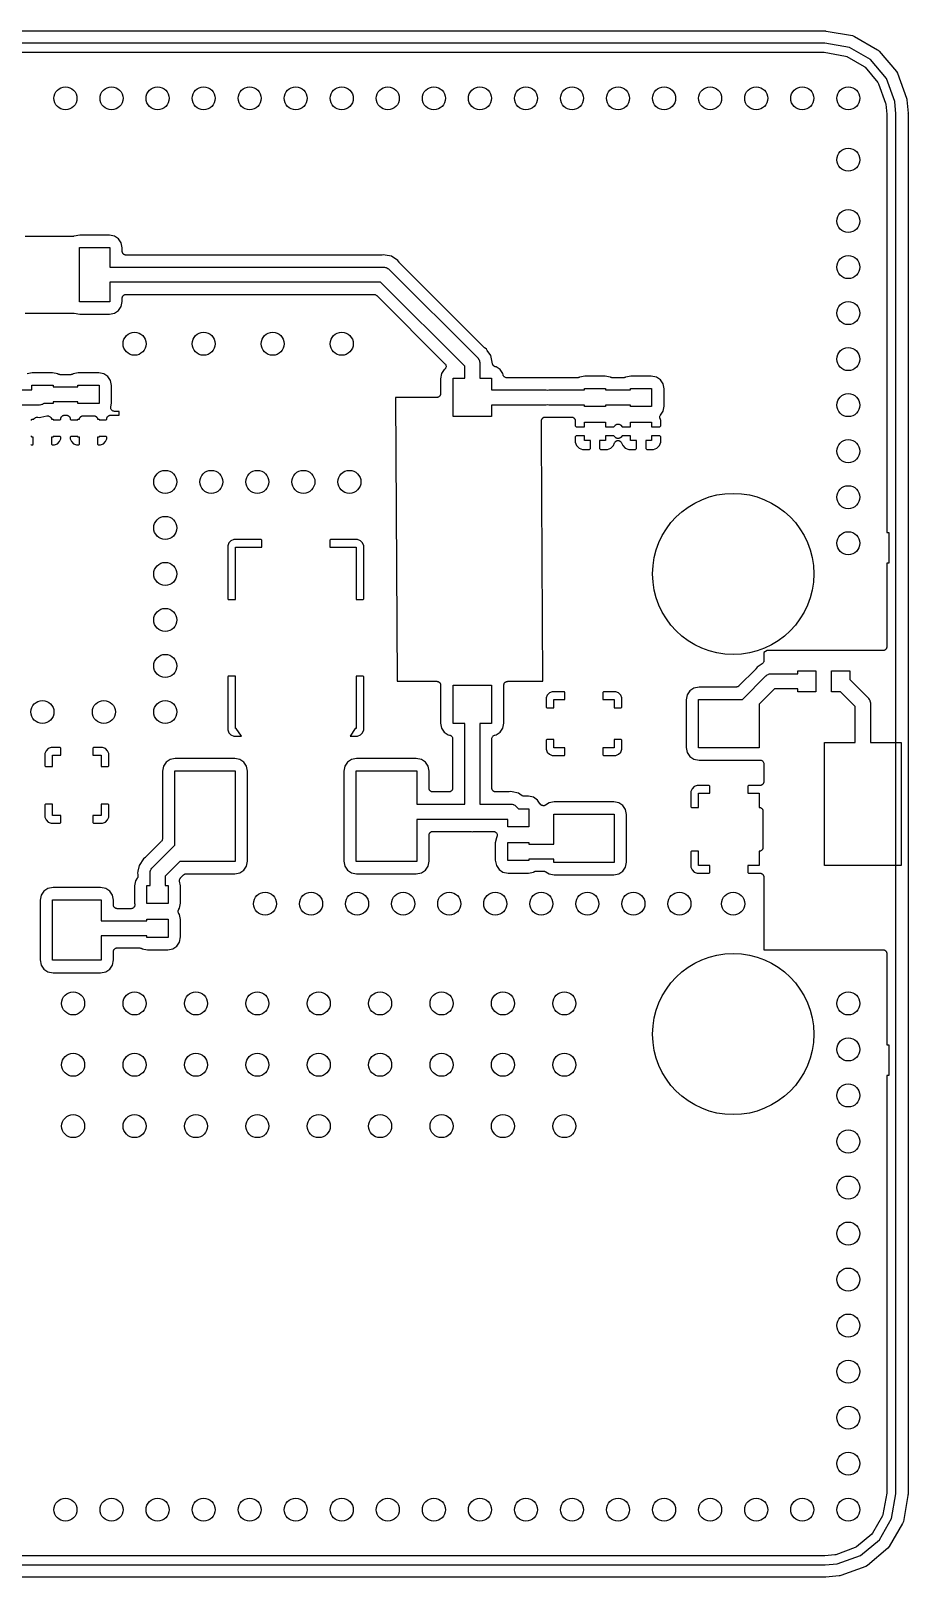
# Model space of a CAD drawing. Extents: x 126.9 to 152.5, y -81.4 to -55.8.
# Drawn here: x 137.99 to 152.5, y -81.38 to -55.78 of the extents above; entities that cross this region are included whole.
import ezdxf

# ---------------------------------------------------------------- set-up
doc = ezdxf.new("R2010")
doc.units = 0
doc.header["$MEASUREMENT"] = 0
doc.layers.add('BLACK', color=7, linetype='CONTINUOUS')

msp = doc.modelspace()

# ---------------------------------------------------------------- linework, layer by layer
at = {"layer": 'BLACK', "linetype": 'Continuous'}
for points in [[(128.268, -55.78), (151.132, -55.78), (151.141, -55.7815), (151.147, -55.7815), (151.582, -55.8581), (151.614, -55.87), (151.614, -55.87), (151.996, -56.0905), (152.008, -56.1001), (152.023, -56.1128), (152.306, -56.4507), (152.324, -56.4808), (152.475, -56.8953), (152.477, -56.9081), (152.48, -56.9208), (152.5, -57.1413), (152.499, -57.1442), (152.5, -57.1478), (152.5, -80.0122), (152.498, -80.0208), (152.498, -80.0274), (152.422, -80.4617), (152.41, -80.4944), (152.189, -80.8763), (152.167, -80.9029), (151.829, -81.1865), (151.799, -81.2038), (151.385, -81.3547), (151.372, -81.3569), (151.359, -81.3603), (151.139, -81.3796), (151.136, -81.3794), (151.132, -81.38), (128.268, -81.38)], [(128.284, -56.1324), (151.102, -56.1324), (151.108, -56.1334), (151.113, -56.1334), (151.466, -56.1955), (151.486, -56.203), (151.772, -56.3679), (151.781, -56.3756), (151.789, -56.382), (152.001, -56.6346), (152.012, -56.6537), (152.129, -56.9767), (152.131, -56.9849), (152.133, -56.9929), (152.147, -57.1583), (152.147, -57.161), (152.148, -57.1638), (152.148, -64.0842), (152.184, -64.0842), (152.184, -64.5922), (152.148, -64.5922), (152.148, -65.9765), (152.147, -65.982), (152.147, -65.9875), (152.145, -65.9927), (152.144, -65.9982), (152.141, -66.003), (152.139, -66.0083), (152.136, -66.0125), (152.133, -66.0173), (152.128, -66.0209), (152.125, -66.0251), (152.12, -66.0279), (152.116, -66.0315), (152.111, -66.0334), (152.106, -66.0362), (152.1, -66.0371), (152.095, -66.039), (152.09, -66.039), (152.084, -66.04), (150.168, -66.04), (150.114, -66.0714), (150.114, -66.2046), (150.112, -66.2135), (150.111, -66.2224), (150.111, -66.2243), (150.11, -66.2264), (150.106, -66.2341), (150.102, -66.2422), (150.1, -66.2436), (150.099, -66.2455), (150.092, -66.2512), (150.086, -66.2574), (150.002, -66.3137), (149.987, -66.3356), (149.983, -66.3401), (149.979, -66.3452), (149.699, -66.6252), (149.697, -66.6268), (149.695, -66.629), (149.688, -66.6331), (149.681, -66.6379), (149.678, -66.6386), (149.676, -66.64), (149.668, -66.6414), (149.66, -66.6436), (149.657, -66.6433), (149.654, -66.6438), (149.041, -66.6438), (148.956, -66.6606), (148.89, -66.7048), (148.846, -66.771), (148.829, -66.8552), (148.829, -67.6428), (148.846, -67.7271), (148.89, -67.7933), (148.956, -67.8375), (149.041, -67.8543), (150.029, -67.8543), (150.038, -67.8524), (150.039, -67.8524), (150.039, -67.8522), (150.05, -67.8522), (150.06, -67.852), (150.061, -67.8522), (150.062, -67.8522), (150.071, -67.8557), (150.081, -67.859), (150.082, -67.8595), (150.082, -67.8597), (150.09, -67.8664), (150.098, -67.8729), (150.099, -67.8735), (150.099, -67.8739), (150.104, -67.8829), (150.11, -67.8917), (150.11, -67.8924), (150.11, -67.893), (150.112, -67.9032), (150.114, -67.9133), (150.114, -67.914), (150.114, -67.9147), (150.114, -68.2092), (150.113, -68.2146), (150.113, -68.2202), (150.111, -68.2254), (150.11, -68.2309), (150.107, -68.2357), (150.105, -68.2409), (150.102, -68.2452), (150.099, -68.25), (150.095, -68.2535), (150.091, -68.2578), (150.087, -68.2606), (150.082, -68.2642), (150.077, -68.2661), (150.072, -68.2688), (150.067, -68.2698), (150.062, -68.2717), (150.056, -68.2717), (150.05, -68.2727), (149.859, -68.2727), (149.849, -68.2831), (149.849, -68.3997), (150.035, -68.3997), (150.035, -68.6359), (150.041, -68.6368), (150.046, -68.6368), (150.052, -68.6387), (150.057, -68.6397), (150.062, -68.6425), (150.067, -68.6444), (150.071, -68.648), (150.076, -68.6507), (150.08, -68.655), (150.084, -68.6586), (150.087, -68.6634), (150.09, -68.6676), (150.092, -68.6729), (150.095, -68.6777), (150.096, -68.6831), (150.098, -68.6884), (150.098, -68.6939), (150.099, -68.6994), (150.099, -69.2988), (150.098, -69.3043), (150.098, -69.3098), (150.096, -69.3151), (150.095, -69.3205), (150.092, -69.3253), (150.09, -69.3306), (150.087, -69.3348), (150.084, -69.3396), (150.08, -69.3432), (150.076, -69.3475), (150.071, -69.3502), (150.067, -69.3538), (150.062, -69.3557), (150.057, -69.3585), (150.052, -69.3595), (150.046, -69.3614), (150.041, -69.3614), (150.035, -69.3623), (150.035, -69.5985), (149.849, -69.5985), (149.849, -69.7151), (149.859, -69.7255), (150.05, -69.7255), (150.056, -69.7265), (150.062, -69.7265), (150.067, -69.7284), (150.072, -69.7294), (150.077, -69.7321), (150.082, -69.734), (150.087, -69.7376), (150.091, -69.7404), (150.095, -69.7447), (150.099, -69.7482), (150.102, -69.753), (150.105, -69.7573), (150.107, -69.7625), (150.11, -69.7673), (150.111, -69.7728), (150.113, -69.778), (150.113, -69.7836), (150.114, -69.789), (150.114, -70.9867), (150.115, -70.992), (150.12, -70.993), (152.084, -70.993), (152.09, -70.994), (152.095, -70.994), (152.1, -70.9959), (152.106, -70.9968), (152.111, -70.9996), (152.116, -71.0015), (152.12, -71.0051), (152.125, -71.0079), (152.128, -71.0121), (152.133, -71.0157), (152.136, -71.0205), (152.139, -71.0247), (152.141, -71.03), (152.144, -71.0348), (152.145, -71.0403), (152.147, -71.0455), (152.147, -71.051), (152.148, -71.0565), (152.148, -72.5678), (152.184, -72.5678), (152.184, -73.0758), (152.148, -73.0758), (152.148, -79.9824), (152.147, -79.9878), (152.147, -79.9934), (152.085, -80.3457), (152.085, -80.3457), (152.077, -80.3664), (151.912, -80.6519), (151.898, -80.6688), (151.645, -80.8807), (151.636, -80.8864), (151.626, -80.8917), (151.303, -81.0093), (151.295, -81.0107), (151.287, -81.0129), (151.122, -81.0274), (151.119, -81.0271), (151.116, -81.0276), (128.298, -81.0276)], [(137.892, -60.452), (138.69, -60.452), (138.696, -60.4531), (138.702, -60.4532), (138.797, -60.4722), (139.285, -60.4722), (139.369, -60.4554), (139.435, -60.4112), (139.479, -60.345), (139.496, -60.2607), (139.496, -60.2055), (139.497, -60.2), (139.497, -60.1945), (139.499, -60.1893), (139.5, -60.1838), (139.503, -60.179), (139.505, -60.1737), (139.508, -60.1695), (139.511, -60.1647), (139.515, -60.1611), (139.519, -60.1569), (139.524, -60.1541), (139.528, -60.1505), (139.533, -60.1486), (139.538, -60.1458), (139.543, -60.1449), (139.549, -60.143), (139.554, -60.143), (139.56, -60.142), (143.663, -60.142), (143.665, -60.1425), (143.668, -60.1422), (143.676, -60.1444), (143.684, -60.1458), (143.687, -60.1472), (143.689, -60.1479), (143.696, -60.1527), (143.703, -60.1569), (143.705, -60.159), (143.707, -60.1606), (144.836, -61.2894), (144.837, -61.29), (144.837, -61.2904), (144.843, -61.299), (144.849, -61.3074), (144.849, -61.3081), (144.849, -61.3087), (144.852, -61.3188), (144.855, -61.3288), (144.855, -61.3294), (144.855, -61.3301), (144.854, -61.3404), (144.853, -61.3507), (144.852, -61.3514), (144.852, -61.3521), (144.848, -61.3613), (144.843, -61.3707), (144.843, -61.3712), (144.843, -61.3718), (144.835, -61.379), (144.828, -61.3863), (144.827, -61.3866), (144.827, -61.3871), (144.826, -61.3873), (144.782, -61.4535), (144.765, -61.5378), (144.765, -61.7855), (144.764, -61.791), (144.764, -61.7965), (144.762, -61.8017), (144.762, -61.8072), (144.759, -61.812), (144.757, -61.8172), (144.753, -61.8215), (144.75, -61.8263), (144.746, -61.8299), (144.743, -61.8341), (144.738, -61.8369), (144.734, -61.8405), (144.728, -61.8424), (144.724, -61.8452), (144.718, -61.8461), (144.713, -61.848), (144.707, -61.848), (144.702, -61.849), (144.024, -61.849), (144.019, -61.8501), (144.018, -61.8553), (144.044, -66.5418), (144.046, -66.547), (144.051, -66.548), (144.702, -66.548), (144.707, -66.549), (144.713, -66.549), (144.718, -66.5509), (144.724, -66.5518), (144.728, -66.5546), (144.734, -66.5565), (144.738, -66.5601), (144.743, -66.5629), (144.746, -66.5671), (144.75, -66.5707), (144.753, -66.5755), (144.757, -66.5797), (144.759, -66.585), (144.762, -66.5898), (144.762, -66.5953), (144.764, -66.6005), (144.764, -66.606), (144.765, -66.6115), (144.765, -67.2402), (144.782, -67.3245), (144.826, -67.3907), (144.892, -67.4349), (144.912, -67.4388), (144.922, -67.4425), (144.931, -67.446), (144.932, -67.4465), (144.932, -67.4468), (144.94, -67.4536), (144.948, -67.4602), (144.948, -67.4608), (144.949, -67.4613), (144.954, -67.4704), (144.959, -67.4793), (144.959, -67.48), (144.96, -67.4806), (144.961, -67.4908), (144.963, -67.501), (144.963, -68.3165), (144.962, -68.322), (144.962, -68.3275), (144.96, -68.3327), (144.959, -68.3382), (144.956, -68.343), (144.954, -68.3482), (144.951, -68.3525), (144.948, -68.3573), (144.944, -68.3609), (144.94, -68.3651), (144.936, -68.3679), (144.931, -68.3715), (144.926, -68.3734), (144.921, -68.3762), (144.916, -68.3771), (144.911, -68.379), (144.905, -68.379), (144.9, -68.38), (144.637, -68.38), (144.632, -68.379), (144.626, -68.379), (144.621, -68.3771), (144.615, -68.3762), (144.611, -68.3734), (144.605, -68.3715), (144.601, -68.3679), (144.596, -68.3651), (144.593, -68.3609), (144.589, -68.3573), (144.586, -68.3525), (144.582, -68.3482), (144.58, -68.343), (144.578, -68.3382), (144.577, -68.3327), (144.575, -68.3275), (144.575, -68.322), (144.574, -68.3165), (144.574, -68.0363), (144.557, -67.9521), (144.513, -67.8859), (144.447, -67.8417), (144.362, -67.8249), (143.374, -67.8249), (143.29, -67.8417), (143.224, -67.8859), (143.179, -67.9521), (143.163, -68.0363), (143.163, -69.525), (143.179, -69.6093), (143.224, -69.6754), (143.29, -69.7196), (143.374, -69.7364), (144.362, -69.7364), (144.447, -69.7196), (144.513, -69.6754), (144.557, -69.6093), (144.574, -69.525), (144.574, -69.0975), (144.575, -69.092), (144.575, -69.0865), (144.577, -69.0813), (144.578, -69.0758), (144.58, -69.071), (144.582, -69.0657), (144.586, -69.0615), (144.589, -69.0567), (144.593, -69.0531), (144.596, -69.0489), (144.601, -69.0461), (144.605, -69.0425), (144.611, -69.0406), (144.615, -69.0378), (144.621, -69.0369), (144.626, -69.035), (144.632, -69.035), (144.637, -69.034), (145.26, -69.034), (145.266, -69.0351), (145.272, -69.0352), (145.288, -69.0384), (145.304, -69.0352), (145.31, -69.0351), (145.316, -69.034), (145.639, -69.034), (145.641, -69.0344), (145.643, -69.0341), (145.651, -69.0363), (145.66, -69.0378), (145.662, -69.0389), (145.664, -69.0394), (145.672, -69.0444), (145.679, -69.0489), (145.681, -69.0505), (145.683, -69.0516), (145.688, -69.0589), (145.694, -69.0657), (145.694, -69.0677), (145.696, -69.0694), (145.698, -69.078), (145.701, -69.0865), (145.701, -69.0886), (145.702, -69.0906), (145.701, -69.0995), (145.701, -69.1085), (145.7, -69.1105), (145.7, -69.1126), (145.697, -69.1208), (145.694, -69.1292), (145.692, -69.1309), (145.691, -69.1328), (145.687, -69.14), (145.67, -69.2243), (145.67, -69.5117), (145.687, -69.596), (145.731, -69.6622), (145.797, -69.7064), (145.881, -69.7232), (146.219, -69.7232), (146.303, -69.7064), (146.307, -69.7037), (146.314, -69.7006), (146.321, -69.6968), (146.324, -69.6962), (146.327, -69.6948), (146.335, -69.6943), (146.342, -69.693), (146.473, -69.693), (146.48, -69.6943), (146.488, -69.6948), (146.491, -69.6962), (146.495, -69.6968), (146.501, -69.7006), (146.508, -69.7037), (146.559, -69.7374), (146.643, -69.7542), (147.631, -69.7542), (147.716, -69.7374), (147.782, -69.6932), (147.826, -69.627), (147.843, -69.5428), (147.843, -68.7552), (147.826, -68.6709), (147.782, -68.6047), (147.716, -68.5605), (147.631, -68.5437), (146.643, -68.5437), (146.559, -68.5605), (146.502, -68.5984), (146.497, -68.6006), (146.492, -68.6037), (146.487, -68.605), (146.482, -68.6072), (146.476, -68.6076), (146.471, -68.6089), (146.465, -68.6083), (146.46, -68.6087), (146.455, -68.6071), (146.449, -68.6065), (146.444, -68.6041), (146.439, -68.6025), (146.434, -68.5992), (146.429, -68.5968), (146.425, -68.5928), (146.421, -68.5895), (146.418, -68.5849), (146.414, -68.5808), (146.369, -68.5138), (146.303, -68.4696), (146.219, -68.4528), (146.15, -68.4528), (146.143, -68.4515), (146.135, -68.451), (146.132, -68.4496), (146.129, -68.449), (146.122, -68.4452), (146.115, -68.4421), (146.074, -68.4146), (146.051, -68.399), (145.949, -68.3788), (145.949, -68.3788), (145.923, -68.3736), (145.897, -68.3788), (145.891, -68.3789), (145.885, -68.38), (145.677, -68.38), (145.671, -68.379), (145.665, -68.379), (145.66, -68.3771), (145.655, -68.3762), (145.65, -68.3734), (145.645, -68.3715), (145.64, -68.3679), (145.636, -68.3651), (145.632, -68.3609), (145.628, -68.3573), (145.625, -68.3525), (145.622, -68.3482), (145.62, -68.343), (145.617, -68.3382), (145.616, -68.3327), (145.614, -68.3275), (145.614, -68.322), (145.613, -68.3165), (145.613, -67.501), (145.615, -67.4909), (145.616, -67.4806), (145.617, -67.48), (145.617, -67.4793), (145.622, -67.4704), (145.627, -67.4613), (145.628, -67.4608), (145.628, -67.4602), (145.636, -67.4536), (145.644, -67.4468), (145.644, -67.4465), (145.645, -67.446), (145.654, -67.4425), (145.664, -67.4388), (145.684, -67.4349), (145.75, -67.3907), (145.794, -67.3245), (145.811, -67.2402), (145.811, -66.6115), (145.812, -66.606), (145.812, -66.6005), (145.814, -66.5953), (145.814, -66.5898), (145.817, -66.585), (145.819, -66.5797), (145.823, -66.5755), (145.826, -66.5707), (145.83, -66.5671), (145.833, -66.5629), (145.838, -66.5601), (145.842, -66.5565), (145.848, -66.5546), (145.852, -66.5518), (145.858, -66.5509), (145.863, -66.549), (145.869, -66.549), (145.874, -66.548), (146.451, -66.548), (146.456, -66.5469), (146.457, -66.5417), (146.435, -62.476), (146.433, -62.2379), (146.434, -62.2322), (146.434, -62.2265), (146.436, -62.2214), (146.437, -62.2161), (146.44, -62.2111), (146.442, -62.2057), (146.445, -62.2016), (146.448, -62.197), (146.452, -62.1932), (146.456, -62.1889), (146.461, -62.1862), (146.465, -62.1827), (146.47, -62.1807), (146.475, -62.1778), (146.48, -62.1769), (146.485, -62.175), (146.491, -62.175), (146.497, -62.174), (146.929, -62.174), (146.935, -62.175), (146.94, -62.175), (146.945, -62.1769), (146.951, -62.1778), (146.956, -62.1806), (146.961, -62.1825), (146.965, -62.1861), (146.97, -62.1889), (146.973, -62.1931), (146.978, -62.1967), (146.981, -62.2015), (146.984, -62.2057), (146.986, -62.211), (146.989, -62.2158), (146.99, -62.2213), (146.992, -62.2265), (146.992, -62.232), (146.993, -62.2375), (146.993, -62.316), (147.009, -62.3328), (147.145, -62.3328), (147.145, -62.259), (147.495, -62.259), (147.495, -62.3328), (147.631, -62.3328), (147.656, -62.3073), (147.661, -62.3041), (147.665, -62.3002), (147.67, -62.2979), (147.674, -62.2947), (147.68, -62.2932), (147.685, -62.2909), (147.69, -62.2904), (147.695, -62.289), (147.701, -62.2895), (147.707, -62.289), (147.712, -62.2904), (147.717, -62.2909), (147.722, -62.2932), (147.728, -62.2947), (147.732, -62.2979), (147.737, -62.3002), (147.741, -62.3041), (147.746, -62.3073), (147.771, -62.3328), (147.907, -62.3328), (147.907, -62.259), (148.257, -62.259), (148.257, -62.3328), (148.393, -62.3328), (148.409, -62.316), (148.409, -62.2287), (148.397, -62.1997), (148.395, -62.1909), (148.393, -62.1823), (148.393, -62.1802), (148.393, -62.1782), (148.394, -62.1693), (148.394, -62.1603), (148.395, -62.1584), (148.395, -62.1563), (148.4, -62.1483), (148.403, -62.1401), (148.445, -62.077), (148.462, -61.9927), (148.462, -61.7053), (148.445, -61.621), (148.401, -61.5548), (148.335, -61.5106), (148.251, -61.4938), (147.913, -61.4938), (147.829, -61.5106), (147.825, -61.5133), (147.818, -61.5164), (147.811, -61.5202), (147.808, -61.5208), (147.805, -61.5222), (147.797, -61.5227), (147.79, -61.524), (147.612, -61.524), (147.605, -61.5227), (147.597, -61.5222), (147.594, -61.5208), (147.591, -61.5202), (147.584, -61.5164), (147.577, -61.5133), (147.573, -61.5106), (147.489, -61.4938), (147.151, -61.4938), (147.067, -61.5106), (147.063, -61.5133), (147.056, -61.5164), (147.049, -61.5202), (147.046, -61.5208), (147.043, -61.5222), (147.035, -61.5227), (147.028, -61.524), (145.86, -61.524), (145.85, -61.5222), (145.84, -61.5206), (145.839, -61.5203), (145.838, -61.5202), (145.829, -61.515), (145.82, -61.51), (145.82, -61.5095), (145.819, -61.5091), (145.813, -61.5012), (145.806, -61.4934), (145.805, -61.4928), (145.805, -61.4922), (145.802, -61.4825), (145.798, -61.4729), (145.794, -61.4535), (145.75, -61.3873), (145.684, -61.3431), (145.671, -61.3406), (145.667, -61.3391), (145.663, -61.3385), (145.657, -61.3351), (145.651, -61.3326), (145.647, -61.3299), (145.644, -61.3279), (145.639, -61.3227), (145.634, -61.3181), (145.632, -61.3144), (145.629, -61.3113), (145.627, -61.3048), (145.623, -61.2988), (145.623, -61.2946), (145.621, -61.2907), (145.594, -61.1547), (145.537, -61.0691), (145.522, -61.0472), (145.5, -61.0325), (145.496, -61.0282), (145.491, -61.0246), (144.08, -59.6142), (144.077, -59.6091), (144.072, -59.6046), (144.058, -59.5827), (143.95, -59.5109), (143.849, -59.4908), (143.849, -59.4908), (143.823, -59.4856), (143.798, -59.4908), (143.791, -59.4909), (143.785, -59.492), (139.56, -59.492), (139.554, -59.491), (139.549, -59.491), (139.543, -59.4891), (139.538, -59.4882), (139.533, -59.4854), (139.528, -59.4835), (139.524, -59.4799), (139.519, -59.4771), (139.515, -59.4729), (139.511, -59.4693), (139.508, -59.4645), (139.505, -59.4602), (139.503, -59.455), (139.5, -59.4502), (139.499, -59.4447), (139.497, -59.4395), (139.497, -59.434), (139.496, -59.4285), (139.496, -59.3733), (139.479, -59.289), (139.435, -59.2228), (139.369, -59.1786), (139.285, -59.1618), (138.797, -59.1618), (138.702, -59.1808), (138.696, -59.1809), (138.69, -59.182), (137.892, -59.182)], [(137.096, -61.724), (138.001, -61.724), (138.001, -61.647), (138.351, -61.647), (138.351, -61.672), (138.763, -61.672), (138.763, -61.647), (139.113, -61.647), (139.113, -61.947), (138.763, -61.947), (138.763, -61.922), (138.351, -61.922), (138.351, -61.947), (138.201, -61.947), (138.19, -61.9533), (138.177, -61.9627), (138.172, -61.9641), (138.167, -61.9669), (138.151, -61.9698), (138.135, -61.974), (138.129, -61.9735), (138.127, -61.974), (137.096, -61.974)], [(137.985, -62.2214), (137.99, -62.2195), (137.996, -62.2195), (138.001, -62.2185), (138.001, -62.207), (138.034, -62.207), (138.035, -62.2062), (138.04, -62.1972), (138.04, -62.1968), (138.041, -62.1962), (138.049, -62.1897), (138.057, -62.1831), (138.057, -62.1828), (138.058, -62.1824), (138.068, -62.179), (138.077, -62.1755), (138.078, -62.1755), (138.079, -62.1753), (138.089, -62.1755), (138.1, -62.1755), (138.1, -62.1758), (138.101, -62.1758), (138.124, -62.1804), (138.15, -62.1752), (138.15, -62.1752), (138.251, -62.1551), (138.252, -62.1551), (138.252, -62.1548), (138.263, -62.1548), (138.273, -62.1546), (138.274, -62.1548), (138.275, -62.1548), (138.284, -62.1584), (138.294, -62.1617), (138.295, -62.1621), (138.295, -62.1624), (138.303, -62.169), (138.311, -62.1755), (138.312, -62.1761), (138.312, -62.1765), (138.317, -62.1855), (138.323, -62.1943), (138.323, -62.195), (138.323, -62.1956), (138.325, -62.2059), (138.325, -62.207), (138.351, -62.207), (138.351, -62.2185), (138.468, -62.2185), (138.478, -62.2081), (138.478, -62.207), (138.479, -62.2015), (138.479, -62.196), (138.481, -62.1908), (138.482, -62.1853), (138.485, -62.1805), (138.487, -62.1752), (138.49, -62.171), (138.493, -62.1662), (138.497, -62.1626), (138.501, -62.1584), (138.505, -62.1556), (138.51, -62.152), (138.515, -62.1501), (138.52, -62.1473), (138.525, -62.1464), (138.53, -62.1445), (138.536, -62.1445), (138.541, -62.1435), (138.572, -62.1435), (138.578, -62.1445), (138.584, -62.1445), (138.589, -62.1464), (138.594, -62.1473), (138.599, -62.1501), (138.604, -62.152), (138.609, -62.1556), (138.613, -62.1584), (138.617, -62.1626), (138.621, -62.1662), (138.624, -62.171), (138.627, -62.1752), (138.629, -62.1805), (138.632, -62.1853), (138.633, -62.1908), (138.635, -62.196), (138.635, -62.2015), (138.636, -62.207), (138.636, -62.2081), (138.646, -62.2185), (138.763, -62.2185), (138.763, -62.207), (138.788, -62.207), (138.788, -62.2046), (138.79, -62.1994), (138.791, -62.1939), (138.794, -62.1891), (138.796, -62.1839), (138.799, -62.1797), (138.802, -62.1748), (138.806, -62.1713), (138.81, -62.167), (138.814, -62.1642), (138.819, -62.1607), (138.824, -62.1588), (138.829, -62.156), (138.834, -62.155), (138.839, -62.1531), (138.845, -62.1531), (138.85, -62.1522), (139.025, -62.1522), (139.031, -62.1531), (139.037, -62.1531), (139.042, -62.155), (139.047, -62.156), (139.052, -62.1588), (139.057, -62.1607), (139.062, -62.1642), (139.066, -62.167), (139.07, -62.1713), (139.074, -62.1748), (139.077, -62.1797), (139.08, -62.1839), (139.082, -62.1891), (139.085, -62.1939), (139.086, -62.1994), (139.088, -62.2046), (139.088, -62.207), (139.113, -62.207), (139.113, -62.2185), (139.23, -62.2185), (139.24, -62.2081), (139.24, -62.207), (139.241, -62.2015), (139.241, -62.196), (139.243, -62.1908), (139.244, -62.1853), (139.247, -62.1805), (139.249, -62.1752), (139.252, -62.171), (139.255, -62.1662), (139.259, -62.1626), (139.263, -62.1584), (139.267, -62.1556), (139.272, -62.152), (139.277, -62.1501), (139.282, -62.1473), (139.287, -62.1464), (139.292, -62.1445), (139.298, -62.1445), (139.303, -62.1435), (139.446, -62.1435), (139.446, -62.08), (139.368, -62.08), (139.367, -62.0799), (139.366, -62.08), (139.356, -62.078), (139.346, -62.0762), (139.346, -62.0758), (139.345, -62.0757), (139.336, -62.0703), (139.327, -62.0651), (139.327, -62.0646), (139.326, -62.0642), (139.319, -62.0562), (139.313, -62.0482), (139.313, -62.0476), (139.312, -62.047), (139.309, -62.0372), (139.305, -62.0275), (139.305, -62.0268), (139.305, -62.0262), (139.305, -62.0158), (139.305, -62.0055), (139.306, -62.0048), (139.306, -62.0041), (139.318, -61.9407), (139.318, -61.6533), (139.301, -61.569), (139.257, -61.5028), (139.191, -61.4586), (139.107, -61.4418), (138.769, -61.4418), (138.685, -61.4586), (138.681, -61.4613), (138.674, -61.4644), (138.667, -61.4682), (138.664, -61.4688), (138.661, -61.4702), (138.653, -61.4707), (138.646, -61.472), (138.468, -61.472), (138.461, -61.4707), (138.453, -61.4702), (138.45, -61.4688), (138.447, -61.4682), (138.44, -61.4644), (138.433, -61.4613), (138.429, -61.4586), (138.345, -61.4418), (138.007, -61.4418), (137.923, -61.4586)], [(137.985, -62.6369), (137.99, -62.635), (137.996, -62.635), (138.001, -62.634), (138.015, -62.634), (138.025, -62.6236), (138.025, -62.507), (138.001, -62.507), (138.001, -62.4955), (137.996, -62.4945), (137.99, -62.4945), (137.985, -62.4926)]]:
    msp.add_lwpolyline(points, dxfattribs=at)
for points in [[(128.071, -55.9978), (127.686, -56.1381), (127.375, -56.3989), (127.172, -56.7504), (127.1, -57.1587), (127.1, -80.0056), (127.118, -80.2087), (127.258, -80.5942), (127.519, -80.9051), (127.87, -81.108), (128.279, -81.18), (151.126, -81.18), (151.329, -81.1622), (151.714, -81.0219), (152.025, -80.7611), (152.228, -80.4096), (152.3, -80.0012), (152.3, -57.1544), (152.282, -56.9513), (152.142, -56.5658), (151.881, -56.2549), (151.53, -56.052), (151.121, -55.98), (128.274, -55.98)], [(143.826, -59.692), (143.829, -59.6925), (143.834, -59.692), (143.85, -59.6962), (143.866, -59.6991), (143.871, -59.7019), (143.877, -59.7033), (143.89, -59.7127), (143.904, -59.7209), (143.908, -59.7251), (143.91, -59.7267), (145.378, -61.195), (145.38, -61.1973), (145.384, -61.2008), (145.392, -61.215), (145.402, -61.2285), (145.403, -61.2338), (145.406, -61.2386), (145.409, -61.2547), (145.413, -61.2706), (145.413, -61.2761), (145.413, -61.2788), (145.413, -61.5315), (145.606, -61.5315), (145.606, -61.724), (146.509, -61.724), (146.532, -61.7281), (146.555, -61.724), (147.145, -61.724), (147.145, -61.699), (147.495, -61.699), (147.495, -61.724), (147.907, -61.724), (147.907, -61.699), (148.257, -61.699), (148.257, -61.999), (147.907, -61.999), (147.907, -61.974), (147.495, -61.974), (147.495, -61.999), (147.145, -61.999), (147.145, -61.974), (146.555, -61.974), (146.532, -61.9699), (146.509, -61.974), (145.606, -61.974), (145.606, -62.1665), (144.97, -62.1665), (144.97, -61.5315), (145.163, -61.5315), (145.163, -61.3333), (143.772, -59.942), (139.291, -59.942), (139.291, -60.267), (138.791, -60.267), (138.791, -59.367), (139.291, -59.367), (139.291, -59.692)], [(138.351, -62.507), (138.327, -62.507), (138.327, -62.6236), (138.337, -62.634), (138.376, -62.634), (138.423, -62.6147), (138.459, -62.5789), (138.478, -62.5323), (138.478, -62.5059), (138.468, -62.4955), (138.351, -62.4955)], [(138.636, -62.5059), (138.636, -62.5323), (138.655, -62.5789), (138.691, -62.6147), (138.738, -62.634), (138.777, -62.634), (138.787, -62.6236), (138.787, -62.507), (138.763, -62.507), (138.763, -62.4955), (138.646, -62.4955)], [(139.113, -62.507), (139.089, -62.507), (139.089, -62.6236), (139.099, -62.634), (139.138, -62.634), (139.185, -62.6147), (139.221, -62.5789), (139.24, -62.5323), (139.24, -62.5059), (139.23, -62.4955), (139.113, -62.4955)], [(146.993, -62.502), (146.993, -62.5893), (147.016, -62.6453), (147.059, -62.6882), (147.115, -62.7114), (147.227, -62.7114), (147.244, -62.6946), (147.244, -62.559), (147.145, -62.559), (147.145, -62.4852), (147.009, -62.4852)], [(147.495, -62.559), (147.396, -62.559), (147.396, -62.6946), (147.413, -62.7114), (147.525, -62.7114), (147.581, -62.6882), (147.624, -62.6453), (147.642, -62.6015), (147.647, -62.5945), (147.651, -62.5872), (147.653, -62.5853), (147.654, -62.5829), (147.661, -62.5779), (147.667, -62.5723), (147.669, -62.5712), (147.672, -62.5695), (147.68, -62.567), (147.687, -62.5638), (147.69, -62.5637), (147.693, -62.5629), (147.701, -62.5632), (147.709, -62.5629), (147.712, -62.5637), (147.715, -62.5638), (147.722, -62.567), (147.73, -62.5695), (147.733, -62.5712), (147.735, -62.5723), (147.741, -62.5779), (147.748, -62.5829), (147.749, -62.5853), (147.751, -62.5872), (147.755, -62.5946), (147.76, -62.6015), (147.778, -62.6453), (147.821, -62.6882), (147.877, -62.7114), (147.989, -62.7114), (148.006, -62.6946), (148.006, -62.559), (147.907, -62.559), (147.907, -62.4852), (147.771, -62.4852), (147.746, -62.5107), (147.741, -62.5139), (147.737, -62.5178), (147.732, -62.5201), (147.728, -62.5233), (147.722, -62.5248), (147.717, -62.5271), (147.712, -62.5276), (147.707, -62.529), (147.701, -62.5285), (147.695, -62.529), (147.69, -62.5276), (147.685, -62.5271), (147.68, -62.5248), (147.674, -62.5233), (147.67, -62.5201), (147.665, -62.5178), (147.661, -62.5139), (147.656, -62.5107), (147.631, -62.4852), (147.495, -62.4852)], [(148.257, -62.559), (148.158, -62.559), (148.158, -62.6946), (148.175, -62.7114), (148.287, -62.7114), (148.343, -62.6882), (148.386, -62.6453), (148.409, -62.5893), (148.409, -62.502), (148.393, -62.4852), (148.257, -62.4852)], [(141.296, -64.2216), (141.26, -64.2574), (141.241, -64.304), (141.241, -65.1838), (141.251, -65.1942), (141.368, -65.1942), (141.368, -64.3293), (141.804, -64.3293), (141.804, -64.2127), (141.793, -64.2023), (141.342, -64.2023)], [(142.93, -64.2127), (142.93, -64.3293), (143.366, -64.3293), (143.366, -65.1942), (143.483, -65.1942), (143.493, -65.1838), (143.493, -64.304), (143.474, -64.2574), (143.438, -64.2216), (143.392, -64.2023), (142.941, -64.2023)], [(141.241, -66.4746), (141.241, -67.3543), (141.26, -67.401), (141.296, -67.4367), (141.342, -67.456), (141.468, -67.456), (141.383, -67.329), (141.368, -67.329), (141.368, -67.3056), (141.366, -67.3036), (141.368, -67.3036), (141.368, -66.4642), (141.251, -66.4642)], [(143.366, -67.3036), (143.368, -67.3036), (143.366, -67.3056), (143.366, -67.329), (143.351, -67.329), (143.266, -67.456), (143.392, -67.456), (143.438, -67.4367), (143.474, -67.401), (143.493, -67.3543), (143.493, -66.4746), (143.483, -66.4642), (143.366, -66.4642)], [(150.674, -66.723), (150.674, -66.673), (150.288, -66.673), (150.035, -66.9254), (150.035, -67.6491), (149.034, -67.6491), (149.034, -66.849), (149.758, -66.849), (150.149, -66.4577), (150.152, -66.4561), (150.155, -66.4519), (150.169, -66.4437), (150.183, -66.4343), (150.188, -66.4329), (150.193, -66.4301), (150.209, -66.4272), (150.225, -66.423), (150.23, -66.4235), (150.233, -66.423), (150.674, -66.423), (150.674, -66.373), (150.974, -66.373), (150.974, -66.723)], [(151.843, -66.8298), (151.844, -66.8321), (151.848, -66.8356), (151.857, -66.8498), (151.866, -66.8633), (151.867, -66.8686), (151.87, -66.8734), (151.873, -66.8895), (151.877, -66.9054), (151.877, -66.9109), (151.877, -66.9136), (151.877, -67.564), (152.387, -67.564), (152.387, -69.596), (151.117, -69.596), (151.117, -67.564), (151.627, -67.564), (151.627, -66.9681), (151.382, -66.723), (151.234, -66.723), (151.234, -66.373), (151.534, -66.373), (151.534, -66.5212)], [(145.934, -68.58), (145.95, -68.5843), (145.967, -68.5872), (145.971, -68.59), (145.977, -68.5915), (145.991, -68.601), (146.005, -68.6093), (146.009, -68.6136), (146.011, -68.6153), (146.054, -68.658), (146.225, -68.658), (146.225, -68.958), (146.05, -68.958), (146.039, -68.959), (146.035, -68.958), (145.875, -68.958), (145.875, -68.8386), (145.87, -68.834), (144.369, -68.834), (144.369, -69.5312), (143.368, -69.5312), (143.368, -68.0301), (144.369, -68.0301), (144.369, -68.58), (145.163, -68.58), (145.163, -67.2465), (144.97, -67.2465), (144.97, -66.6115), (145.606, -66.6115), (145.606, -67.2465), (145.413, -67.2465), (145.413, -68.58), (145.926, -68.58), (145.929, -68.5805)], [(146.565, -66.7413), (146.529, -66.7771), (146.51, -66.8237), (146.51, -66.9751), (146.52, -66.9855), (146.637, -66.9855), (146.637, -66.849), (146.823, -66.849), (146.823, -66.7324), (146.813, -66.722), (146.611, -66.722)], [(147.451, -66.7324), (147.451, -66.849), (147.637, -66.849), (147.637, -66.9855), (147.754, -66.9855), (147.764, -66.9751), (147.764, -66.8237), (147.745, -66.7771), (147.709, -66.7413), (147.663, -66.722), (147.461, -66.722)], [(146.51, -67.523), (146.51, -67.6744), (146.529, -67.721), (146.565, -67.7568), (146.611, -67.7761), (146.813, -67.7761), (146.823, -67.7657), (146.823, -67.6491), (146.637, -67.6491), (146.637, -67.5126), (146.52, -67.5126)], [(147.637, -67.6491), (147.451, -67.6491), (147.451, -67.7657), (147.461, -67.7761), (147.663, -67.7761), (147.709, -67.7568), (147.745, -67.721), (147.764, -67.6744), (147.764, -67.523), (147.754, -67.5126), (147.637, -67.5126)], [(140.287, -67.8417), (140.221, -67.8859), (140.177, -67.9521), (140.16, -68.0363), (140.16, -69.1578), (140.16, -69.1605), (140.16, -69.1633), (140.158, -69.1713), (140.156, -69.1795), (140.155, -69.1819), (140.154, -69.1846), (140.15, -69.1914), (140.145, -69.1986), (140.143, -69.2004), (140.142, -69.2027), (139.878, -69.4661), (139.873, -69.4697), (139.869, -69.474), (139.847, -69.4887), (139.775, -69.5962), (139.756, -69.6912), (139.756, -69.6912), (139.75, -69.723), (139.755, -69.7489), (139.755, -69.7551), (139.756, -69.7613), (139.756, -69.7732), (139.755, -69.7807), (139.754, -69.7883), (139.753, -69.7915), (139.752, -69.795), (139.748, -69.8015), (139.745, -69.8085), (139.718, -69.85), (139.701, -69.9343), (139.701, -70.2217), (139.704, -70.2371), (139.704, -70.2378), (139.704, -70.2385), (139.704, -70.2488), (139.704, -70.2592), (139.704, -70.2598), (139.704, -70.2605), (139.701, -70.2702), (139.697, -70.28), (139.697, -70.2806), (139.697, -70.2812), (139.69, -70.2892), (139.683, -70.2972), (139.683, -70.2976), (139.682, -70.2981), (139.673, -70.3033), (139.665, -70.3087), (139.664, -70.3088), (139.663, -70.3092), (139.653, -70.311), (139.643, -70.313), (139.642, -70.3129), (139.642, -70.313), (139.414, -70.313), (139.408, -70.312), (139.403, -70.312), (139.397, -70.3101), (139.392, -70.3092), (139.387, -70.3064), (139.382, -70.3045), (139.378, -70.3009), (139.373, -70.2981), (139.369, -70.2939), (139.365, -70.2903), (139.362, -70.2855), (139.359, -70.2812), (139.357, -70.276), (139.354, -70.2712), (139.353, -70.2657), (139.351, -70.2605), (139.351, -70.255), (139.35, -70.2495), (139.35, -70.1738), (139.333, -70.0895), (139.289, -70.0233), (139.223, -69.9791), (139.139, -69.9623), (138.351, -69.9623), (138.267, -69.9791), (138.201, -70.0233), (138.157, -70.0895), (138.14, -70.1738), (138.14, -71.162), (138.157, -71.2463), (138.201, -71.3125), (138.267, -71.3567), (138.351, -71.3734), (139.139, -71.3734), (139.223, -71.3567), (139.289, -71.3125), (139.333, -71.2463), (139.35, -71.162), (139.35, -71.0265), (139.351, -71.021), (139.351, -71.0155), (139.353, -71.0103), (139.354, -71.0048), (139.357, -71), (139.359, -70.9947), (139.362, -70.9905), (139.365, -70.9857), (139.369, -70.9821), (139.373, -70.9779), (139.378, -70.9751), (139.382, -70.9715), (139.387, -70.9696), (139.392, -70.9668), (139.397, -70.9659), (139.403, -70.964), (139.408, -70.964), (139.414, -70.963), (139.789, -70.963), (139.796, -70.9643), (139.804, -70.9648), (139.807, -70.9662), (139.81, -70.9668), (139.817, -70.9706), (139.824, -70.9737), (139.828, -70.9764), (139.912, -70.9932), (140.25, -70.9932), (140.334, -70.9764), (140.4, -70.9322), (140.444, -70.866), (140.461, -70.7817), (140.461, -70.4943), (140.444, -70.41), (140.433, -70.3933), (140.432, -70.3895), (140.429, -70.3861), (140.427, -70.3794), (140.424, -70.3731), (140.424, -70.3689), (140.423, -70.3649), (140.423, -70.358), (140.423, -70.3511), (140.424, -70.3471), (140.424, -70.3429), (140.427, -70.3366), (140.429, -70.3299), (140.432, -70.3265), (140.433, -70.3227), (140.444, -70.306), (140.461, -70.2217), (140.461, -69.9343), (140.446, -69.8576), (140.446, -69.8486), (140.445, -69.8397), (140.445, -69.8377), (140.445, -69.8356), (140.448, -69.8271), (140.451, -69.8184), (140.452, -69.8167), (140.453, -69.8147), (140.458, -69.8077), (140.463, -69.8003), (140.509, -69.755), (140.511, -69.7534), (140.513, -69.7512), (140.52, -69.7471), (140.527, -69.7423), (140.529, -69.7416), (140.532, -69.7402), (140.54, -69.7388), (140.548, -69.7366), (140.551, -69.7369), (140.554, -69.7364), (141.36, -69.7364), (141.444, -69.7196), (141.51, -69.6754), (141.555, -69.6093), (141.571, -69.525), (141.571, -68.0363), (141.555, -67.9521), (141.51, -67.8859), (141.444, -67.8417), (141.36, -67.8249), (140.372, -67.8249)], [(138.273, -67.6621), (138.237, -67.6978), (138.218, -67.7445), (138.218, -67.946), (138.228, -67.9564), (138.345, -67.9564), (138.345, -67.7697), (138.481, -67.7697), (138.481, -67.6532), (138.471, -67.6427), (138.32, -67.6427)], [(139.008, -67.6532), (139.008, -67.7697), (139.145, -67.7697), (139.145, -67.9564), (139.262, -67.9564), (139.272, -67.946), (139.272, -67.7445), (139.253, -67.6978), (139.217, -67.6621), (139.17, -67.6427), (139.019, -67.6427)], [(140.45, -69.5312), (140.206, -69.7748), (140.206, -69.928), (140.256, -69.928), (140.256, -70.228), (139.906, -70.228), (139.906, -69.928), (139.956, -69.928), (139.956, -69.7203), (139.956, -69.7176), (139.956, -69.7121), (139.96, -69.6962), (139.963, -69.6801), (139.966, -69.6753), (139.967, -69.67), (139.977, -69.6565), (139.985, -69.6423), (139.989, -69.6388), (139.991, -69.6365), (140.365, -69.2617), (140.365, -68.0301), (141.366, -68.0301), (141.366, -69.5312)], [(148.963, -68.292), (148.927, -68.3277), (148.907, -68.3744), (148.907, -68.6255), (148.918, -68.6359), (149.034, -68.6359), (149.034, -68.3997), (149.221, -68.3997), (149.221, -68.2831), (149.211, -68.2727), (149.009, -68.2727)], [(138.218, -68.5942), (138.218, -68.7958), (138.237, -68.8424), (138.273, -68.8782), (138.32, -68.8975), (138.471, -68.8975), (138.481, -68.8871), (138.481, -68.7705), (138.345, -68.7705), (138.345, -68.5838), (138.228, -68.5838)], [(139.145, -68.7705), (139.008, -68.7705), (139.008, -68.8871), (139.019, -68.8975), (139.17, -68.8975), (139.217, -68.8782), (139.253, -68.8424), (139.272, -68.7958), (139.272, -68.5942), (139.262, -68.5838), (139.145, -68.5838)], [(146.637, -69.549), (146.637, -69.493), (146.225, -69.493), (146.225, -69.518), (145.875, -69.518), (145.875, -69.218), (146.225, -69.218), (146.225, -69.243), (146.637, -69.243), (146.637, -68.7489), (147.637, -68.7489), (147.637, -69.549)], [(148.907, -69.3727), (148.907, -69.6238), (148.927, -69.6705), (148.963, -69.7062), (149.009, -69.7255), (149.211, -69.7255), (149.221, -69.7151), (149.221, -69.5985), (149.034, -69.5985), (149.034, -69.3623), (148.918, -69.3623)], [(139.906, -70.513), (139.906, -70.488), (140.256, -70.488), (140.256, -70.788), (139.906, -70.788), (139.906, -70.763), (139.145, -70.763), (139.145, -71.1683), (138.345, -71.1683), (138.345, -70.1675), (139.145, -70.1675), (139.145, -70.513)]]:
    msp.add_lwpolyline(points, close=True, dxfattribs=at)
at = {"layer": 'BLACK'}
for centre, radius in [((138.557, -56.896), 0.1905), ((138.557, -56.896), 0.1905), ((139.319, -56.896), 0.1905), ((139.319, -56.896), 0.1905), ((140.081, -56.896), 0.1905), ((140.081, -56.896), 0.1905), ((140.843, -56.896), 0.1905), ((140.843, -56.896), 0.1905), ((141.605, -56.896), 0.1905), ((141.605, -56.896), 0.1905), ((142.367, -56.896), 0.1905), ((142.367, -56.896), 0.1905), ((143.129, -56.896), 0.1905), ((143.129, -56.896), 0.1905), ((143.891, -56.896), 0.1905), ((143.891, -56.896), 0.1905), ((144.653, -56.896), 0.1905), ((144.653, -56.896), 0.1905), ((145.415, -56.896), 0.1905), ((145.415, -56.896), 0.1905), ((146.177, -56.896), 0.1905), ((146.177, -56.896), 0.1905), ((146.939, -56.896), 0.1905), ((146.939, -56.896), 0.1905), ((147.701, -56.896), 0.1905), ((147.701, -56.896), 0.1905), ((148.463, -56.896), 0.1905), ((148.463, -56.896), 0.1905), ((149.225, -56.896), 0.1905), ((149.225, -56.896), 0.1905), ((149.987, -56.896), 0.1905), ((149.987, -56.896), 0.1905), ((150.749, -56.896), 0.1905), ((150.749, -56.896), 0.1905), ((151.511, -56.896), 0.1905), ((151.511, -56.896), 0.1905), ((151.511, -57.912), 0.1905), ((151.511, -57.912), 0.1905), ((151.511, -58.928), 0.1905), ((151.511, -58.928), 0.1905), ((151.511, -59.69), 0.1905), ((151.511, -59.69), 0.1905), ((151.511, -60.452), 0.1905), ((151.511, -60.452), 0.1905), ((139.7, -60.96), 0.1905), ((139.7, -60.96), 0.1905), ((140.843, -60.96), 0.1905), ((140.843, -60.96), 0.1905), ((141.986, -60.96), 0.1905), ((141.986, -60.96), 0.1905), ((143.129, -60.96), 0.1905), ((143.129, -60.96), 0.1905), ((151.511, -61.214), 0.1905), ((151.511, -61.214), 0.1905), ((151.511, -61.976), 0.1905), ((151.511, -61.976), 0.1905), ((151.511, -62.738), 0.1905), ((151.511, -62.738), 0.1905), ((140.208, -63.246), 0.1905), ((140.208, -63.246), 0.1905), ((140.97, -63.246), 0.1905), ((140.97, -63.246), 0.1905), ((141.732, -63.246), 0.1905), ((141.732, -63.246), 0.1905), ((142.494, -63.246), 0.1905), ((142.494, -63.246), 0.1905), ((143.256, -63.246), 0.1905), ((143.256, -63.246), 0.1905), ((149.606, -64.77), 1.3335), ((149.606, -64.77), 1.3335), ((151.511, -63.5), 0.1905), ((151.511, -63.5), 0.1905), ((140.208, -64.008), 0.1905), ((140.208, -64.008), 0.1905), ((151.511, -64.262), 0.1905), ((151.511, -64.262), 0.1905), ((140.208, -64.77), 0.1905), ((140.208, -64.77), 0.1905), ((140.208, -65.532), 0.1905), ((140.208, -65.532), 0.1905), ((140.208, -66.294), 0.1905), ((140.208, -66.294), 0.1905), ((138.176, -67.056), 0.1905), ((138.176, -67.056), 0.1905), ((139.192, -67.056), 0.1905), ((139.192, -67.056), 0.1905), ((140.208, -67.056), 0.1905), ((140.208, -67.056), 0.1905), ((141.859, -70.231), 0.1905), ((141.859, -70.231), 0.1905), ((142.621, -70.231), 0.1905), ((142.621, -70.231), 0.1905), ((143.383, -70.231), 0.1905), ((143.383, -70.231), 0.1905), ((144.145, -70.231), 0.1905), ((144.145, -70.231), 0.1905), ((144.907, -70.231), 0.1905), ((144.907, -70.231), 0.1905), ((145.669, -70.231), 0.1905), ((145.669, -70.231), 0.1905), ((146.431, -70.231), 0.1905), ((146.431, -70.231), 0.1905), ((147.193, -70.231), 0.1905), ((147.193, -70.231), 0.1905), ((147.955, -70.231), 0.1905), ((147.955, -70.231), 0.1905), ((148.717, -70.231), 0.1905), ((148.717, -70.231), 0.1905), ((149.606, -70.231), 0.1905), ((149.606, -70.231), 0.1905), ((149.606, -72.39), 1.3335), ((149.606, -72.39), 1.3335), ((138.684, -71.882), 0.1905), ((138.684, -71.882), 0.1905), ((139.7, -71.882), 0.1905), ((139.7, -71.882), 0.1905), ((140.716, -71.882), 0.1905), ((140.716, -71.882), 0.1905), ((141.732, -71.882), 0.1905), ((141.732, -71.882), 0.1905), ((142.748, -71.882), 0.1905), ((142.748, -71.882), 0.1905), ((143.764, -71.882), 0.1905), ((143.764, -71.882), 0.1905), ((144.78, -71.882), 0.1905), ((144.78, -71.882), 0.1905), ((145.796, -71.882), 0.1905), ((145.796, -71.882), 0.1905), ((146.812, -71.882), 0.1905), ((146.812, -71.882), 0.1905), ((151.511, -71.882), 0.1905), ((151.511, -71.882), 0.1905), ((151.511, -72.644), 0.1905), ((151.511, -72.644), 0.1905), ((138.684, -72.898), 0.1905), ((138.684, -72.898), 0.1905), ((139.7, -72.898), 0.1905), ((139.7, -72.898), 0.1905), ((140.716, -72.898), 0.1905), ((140.716, -72.898), 0.1905), ((141.732, -72.898), 0.1905), ((141.732, -72.898), 0.1905), ((142.748, -72.898), 0.1905), ((142.748, -72.898), 0.1905), ((143.764, -72.898), 0.1905), ((143.764, -72.898), 0.1905), ((144.78, -72.898), 0.1905), ((144.78, -72.898), 0.1905), ((145.796, -72.898), 0.1905), ((145.796, -72.898), 0.1905), ((146.812, -72.898), 0.1905), ((146.812, -72.898), 0.1905), ((151.511, -73.406), 0.1905), ((151.511, -73.406), 0.1905), ((138.684, -73.914), 0.1905), ((138.684, -73.914), 0.1905), ((139.7, -73.914), 0.1905), ((139.7, -73.914), 0.1905), ((140.716, -73.914), 0.1905), ((140.716, -73.914), 0.1905), ((141.732, -73.914), 0.1905), ((141.732, -73.914), 0.1905), ((142.748, -73.914), 0.1905), ((142.748, -73.914), 0.1905), ((143.764, -73.914), 0.1905), ((143.764, -73.914), 0.1905), ((144.78, -73.914), 0.1905), ((144.78, -73.914), 0.1905), ((145.796, -73.914), 0.1905), ((145.796, -73.914), 0.1905), ((146.812, -73.914), 0.1905), ((146.812, -73.914), 0.1905), ((151.511, -74.168), 0.1905), ((151.511, -74.168), 0.1905), ((151.511, -74.93), 0.1905), ((151.511, -74.93), 0.1905), ((151.511, -75.692), 0.1905), ((151.511, -75.692), 0.1905), ((151.511, -76.454), 0.1905), ((151.511, -76.454), 0.1905), ((151.511, -77.216), 0.1905), ((151.511, -77.216), 0.1905), ((151.511, -77.978), 0.1905), ((151.511, -77.978), 0.1905), ((151.511, -78.74), 0.1905), ((151.511, -78.74), 0.1905), ((151.511, -79.502), 0.1905), ((151.511, -79.502), 0.1905), ((138.557, -80.264), 0.1905), ((138.557, -80.264), 0.1905), ((139.319, -80.264), 0.1905), ((139.319, -80.264), 0.1905), ((140.081, -80.264), 0.1905), ((140.081, -80.264), 0.1905), ((140.843, -80.264), 0.1905), ((140.843, -80.264), 0.1905), ((141.605, -80.264), 0.1905), ((141.605, -80.264), 0.1905), ((142.367, -80.264), 0.1905), ((142.367, -80.264), 0.1905), ((143.129, -80.264), 0.1905), ((143.129, -80.264), 0.1905), ((143.891, -80.264), 0.1905), ((143.891, -80.264), 0.1905), ((144.653, -80.264), 0.1905), ((144.653, -80.264), 0.1905), ((145.415, -80.264), 0.1905), ((145.415, -80.264), 0.1905), ((146.177, -80.264), 0.1905), ((146.177, -80.264), 0.1905), ((146.939, -80.264), 0.1905), ((146.939, -80.264), 0.1905), ((147.701, -80.264), 0.1905), ((147.701, -80.264), 0.1905), ((148.463, -80.264), 0.1905), ((148.463, -80.264), 0.1905), ((149.225, -80.264), 0.1905), ((149.225, -80.264), 0.1905), ((149.987, -80.264), 0.1905), ((149.987, -80.264), 0.1905), ((150.749, -80.264), 0.1905), ((150.749, -80.264), 0.1905), ((151.511, -80.264), 0.1905), ((151.511, -80.264), 0.1905)]:
    msp.add_circle(centre, radius, dxfattribs=at)

doc.saveas('drawing.dxf')
